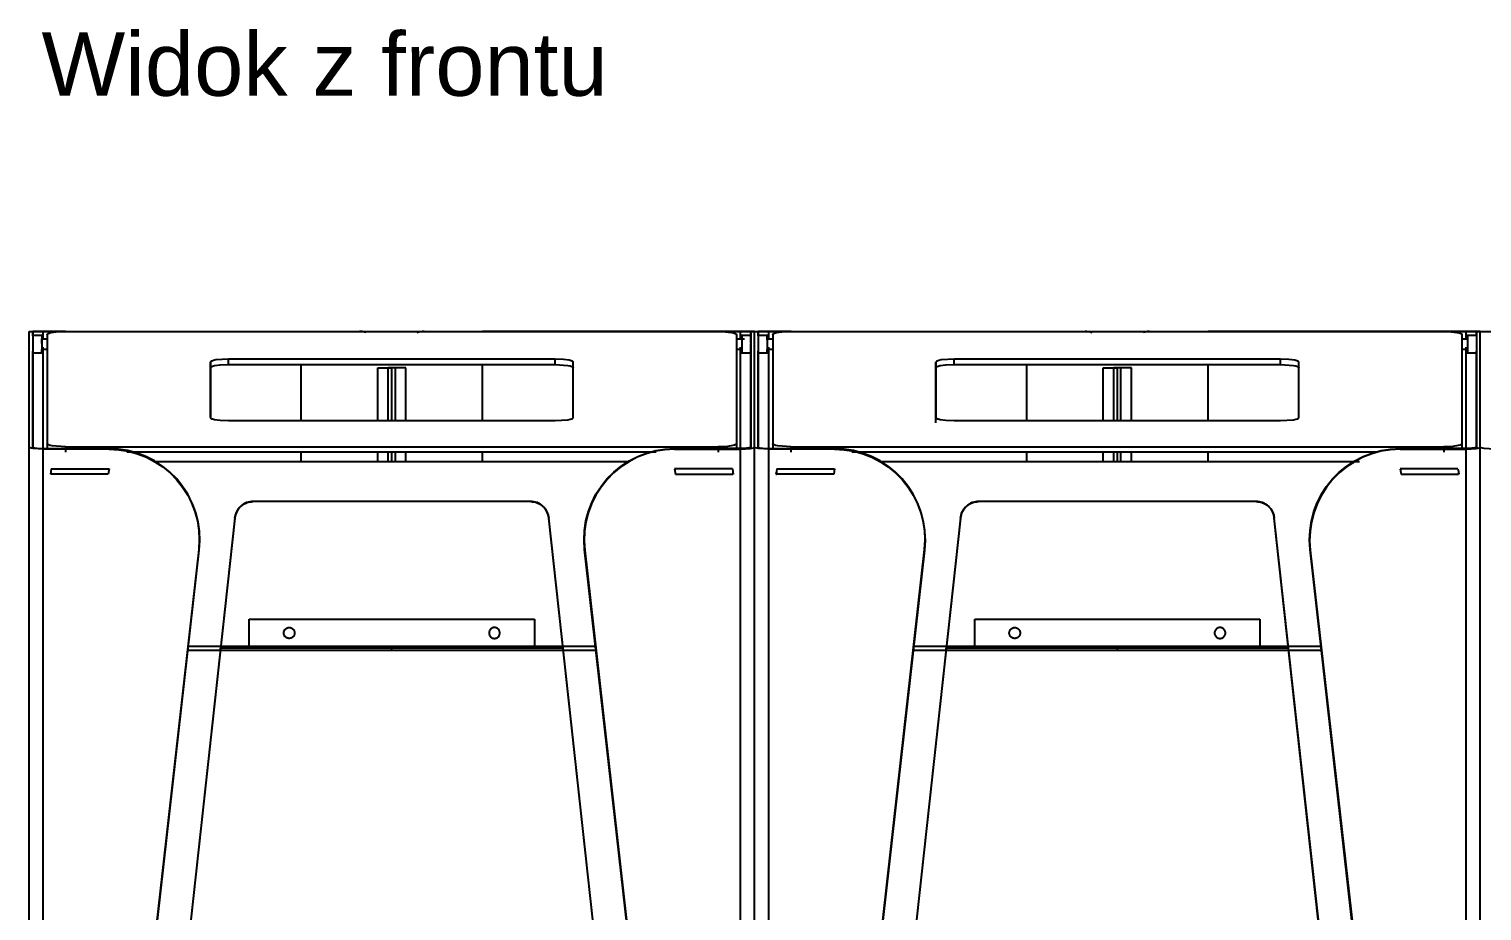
# Model space of a CAD drawing. Header units: millimetres. Extents: x 10366 to 23682, y 24552 to 29690.
# Drawn here: x 16896 to 17697, y 27927 to 28414 of the extents above; entities that cross this region are included whole.
import ezdxf

# ---------------------------------------------------------------- set-up
doc = ezdxf.new("R2010")
doc.units = ezdxf.units.MM
doc.header["$LTSCALE"] = 3
doc.layers.add('DomyÅ›lny', color=7, linetype='Continuous')
doc.styles.get("Standard").update_dxf_attribs({"font": 'arial.ttf'})

msp = doc.modelspace()

# ---------------------------------------------------------------- linework, layer by layer
at = {"layer": 'DomyÅ›lny'}
for p, q in [((16896.1, 28183.55), (16896.1, 28247.2)), ((16896.1, 28247.2), (16898.1, 28247.2)), ((16896.1, 27473.44), (16896.1, 28247.2)), ((16898.1, 28247.2), (16898.1, 28183.55)), ((16898.1, 28244.87), (16898.1, 28247.2)), ((16898.1, 28245.2), (16903.1, 28245.2)), ((16903.86, 28247.2), (17046.1, 28247.2)), ((16916.21, 28247.2), (16903.86, 28247.2)), ((16903.86, 28243.2), (16903.86, 28247.2)), ((16906.1, 28245.5), (16906.1, 28185.25)), ((16916.1, 28247.2), (17276.1, 28247.2)), ((17288.34, 28247.2), (17146.1, 28247.2)), ((17275.98, 28247.2), (17288.34, 28247.2)), ((17286.1, 28245.5), (17286.1, 28185.25)), ((17288.34, 28243.2), (17288.34, 28247.2)), ((17289.1, 28245.2), (17294.1, 28245.2)), ((17294.1, 28247.2), (17296.1, 28247.2)), ((17294.1, 28244.87), (17294.1, 28247.2)), ((17294.1, 28247.2), (17294.1, 28183.55)), ((17296.1, 28183.55), (17296.1, 28247.2)), ((17296.1, 28247.2), (17298.1, 28247.2)), ((17296.1, 28183.55), (17296.1, 28247.2)), ((17298.1, 28244.87), (17298.1, 28247.2)), ((17298.1, 28247.2), (17298.1, 28183.55)), ((17298.1, 28245.2), (17303.1, 28245.2)), ((17303.86, 28247.2), (17446.1, 28247.2)), ((17316.21, 28247.2), (17303.86, 28247.2)), ((17303.86, 28242.76), (17303.86, 28247.2)), ((17306.1, 28245.5), (17306.1, 28185.25)), ((17316.1, 28247.2), (17676.1, 28247.2)), ((17688.34, 28247.2), (17546.1, 28247.2)), ((17675.98, 28247.2), (17688.34, 28247.2)), ((17686.1, 28245.5), (17686.1, 28185.25)), ((17688.34, 28243.2), (17688.34, 28247.2)), ((17689.1, 28245.2), (17694.1, 28245.2)), ((17694.1, 28247.2), (17694.1, 28183.55)), ((17694.1, 28244.87), (17694.1, 28247.2)), ((17694.1, 28247.2), (17696.1, 28247.2)), ((17696.1, 28183.55), (17696.1, 28247.2)), ((17696.1, 28183.55), (17696.1, 28247.2)), ((17696.1, 28247.2), (17698.1, 28247.2)), ((16898.1, 28182.66), (16898.1, 28236.41)), ((16902.75, 28243.2), (16906.1, 28243.2)), ((16906.1, 28237.2), (16903.1, 28237.2)), ((16903.86, 28182.23), (16903.86, 28238.53)), ((17286.1, 28243.2), (17290.47, 28243.2)), ((17289.1, 28237.2), (17286.1, 28237.2)), ((17288.34, 28182.23), (17288.34, 28238.53)), ((17294.1, 28182.66), (17294.1, 28236.41)), ((17298.1, 28182.66), (17298.1, 28236.41)), ((17302.46, 28243.2), (17306.1, 28243.2)), ((17306.1, 28237.2), (17303.1, 28237.2)), ((17303.86, 28182.23), (17303.86, 28238.53)), ((17686.1, 28243.2), (17689.1, 28243.2)), ((17689.1, 28237.2), (17686.1, 28237.2)), ((17688.34, 28182.23), (17688.34, 28238.53)), ((17694.1, 28182.66), (17694.1, 28236.41)), ((16903.1, 28235.2), (16898.1, 28235.2)), ((16996.1, 28230.25), (16996.1, 28199.69)), ((16996.1, 28227.29), (16996.1, 28230.25)), ((16996.1, 28199.69), (16996.1, 28227.29)), ((17186.1, 28231.95), (17006.1, 28231.95)), ((17006.1, 28228.99), (17006.1, 28231.95)), ((17006.1, 28228.99), (17186.1, 28228.99)), ((17046.1, 28197.99), (17046.1, 28228.99)), ((17146.1, 28197.99), (17146.1, 28228.99)), ((17186.1, 28228.99), (17186.1, 28231.95)), ((17196.1, 28199.69), (17196.1, 28230.25)), ((17196.1, 28227.29), (17196.1, 28230.25)), ((17294.1, 28235.2), (17289.1, 28235.2)), ((17303.1, 28235.2), (17298.1, 28235.2)), ((17396.1, 28227.29), (17396.1, 28230.25)), ((17396.1, 28230.25), (17396.1, 28199.69)), ((17396.1, 28196.73), (17396.1, 28227.29)), ((17586.1, 28231.95), (17406.1, 28231.95)), ((17406.1, 28228.99), (17406.1, 28231.95)), ((17406.1, 28228.99), (17586.1, 28228.99)), ((17446.1, 28197.99), (17446.1, 28228.99)), ((17546.1, 28197.99), (17546.1, 28228.99)), ((17586.1, 28228.99), (17586.1, 28231.95)), ((17596.1, 28199.69), (17596.1, 28230.25)), ((17596.1, 28227.29), (17596.1, 28230.25)), ((17694.1, 28235.2), (17689.1, 28235.2)), ((17088.34, 28197.99), (17088.34, 28227.2)), ((17096.1, 28227.2), (17094.1, 28227.2)), ((17094.1, 28197.99), (17094.1, 28227.2)), ((17096.1, 28197.99), (17096.1, 28227.2)), ((17098.1, 28227.2), (17096.1, 28227.2)), ((17096.1, 28197.99), (17096.1, 28227.2)), ((17098.1, 28197.99), (17098.1, 28227.2)), ((17103.86, 28197.99), (17103.86, 28227.2)), ((17488.34, 28197.99), (17488.34, 28227.2)), ((17496.1, 28227.2), (17494.1, 28227.2)), ((17494.1, 28197.99), (17494.1, 28227.2)), ((17496.1, 28197.99), (17496.1, 28227.2)), ((17498.1, 28227.2), (17496.1, 28227.2)), ((17496.1, 28197.99), (17496.1, 28227.2)), ((17498.1, 28197.99), (17498.1, 28227.2)), ((17503.86, 28197.99), (17503.86, 28227.2)), ((17006.1, 28197.99), (17186.1, 28197.99)), ((17406.1, 28197.99), (17586.1, 28197.99)), ((16896.1, 27473.44), (16896.1, 28183.55)), ((16903.86, 28182.57), (16940.22, 28182.57)), ((16940.18, 28182.23), (16903.86, 28182.23)), ((16903.86, 27473.44), (16903.86, 28182.23)), ((16906.1, 28185.25), (16906.1, 28182.29)), ((16916.1, 28183.55), (17276.1, 28183.55)), ((16916.1, 28183.55), (16916.1, 28180.59)), ((17241.83, 28180.59), (16949.98, 28180.59)), ((17046.1, 28175.44), (17046.1, 28180.59)), ((17088.34, 28175.44), (17088.34, 28180.59)), ((17094.1, 28175.44), (17094.1, 28180.59)), ((17096.1, 28175.44), (17096.1, 28180.59)), ((17096.1, 28175.44), (17096.1, 28180.59)), ((17098.1, 28175.44), (17098.1, 28180.59)), ((17103.86, 28175.44), (17103.86, 28180.59)), ((17146.1, 28175.44), (17146.1, 28180.59)), ((17288.34, 28182.57), (17251.97, 28182.57)), ((17252.01, 28182.23), (17288.34, 28182.23)), ((17276.1, 28183.55), (17276.1, 28180.59)), ((17286.1, 28185.25), (17286.1, 28182.29)), ((17288.34, 27473.44), (17288.34, 28182.23)), ((17296.1, 27473.44), (17296.1, 28183.55)), ((17296.1, 27473.44), (17296.1, 28183.55)), ((17303.86, 28182.57), (17340.22, 28182.57)), ((17303.86, 27473.44), (17303.86, 28182.23)), ((17340.18, 28182.23), (17303.86, 28182.23)), ((17306.1, 28185.25), (17306.1, 28182.29)), ((17316.1, 28183.55), (17676.1, 28183.55)), ((17316.1, 28183.55), (17316.1, 28180.59)), ((17639.36, 28180.59), (17349.69, 28180.59)), ((17446.1, 28175.44), (17446.1, 28180.59)), ((17488.34, 28175.44), (17488.34, 28180.59)), ((17494.1, 28175.44), (17494.1, 28180.59)), ((17496.1, 28175.44), (17496.1, 28180.59)), ((17496.1, 28175.44), (17496.1, 28180.59)), ((17498.1, 28175.44), (17498.1, 28180.59)), ((17503.86, 28175.44), (17503.86, 28180.59)), ((17546.1, 28175.44), (17546.1, 28180.59)), ((17688.34, 28182.57), (17651.97, 28182.57)), ((17652.01, 28182.23), (17688.34, 28182.23)), ((17676.1, 28183.55), (17676.1, 28180.59)), ((17686.1, 28185.25), (17686.1, 28182.29)), ((17688.34, 27473.44), (17688.34, 28182.23)), ((17696.1, 27473.44), (17696.1, 28183.55)), ((17696.1, 27473.44), (17696.1, 28183.55)), ((16908.35, 28171.35), (16908.1, 28169.87)), ((16908.35, 28171.35), (16940.22, 28171.35)), ((16940.22, 28171.35), (16939.72, 28168.4)), ((16965.29, 28175.44), (17226.9, 28175.44)), ((16965.29, 28175.44), (17226.9, 28175.44)), ((17283.85, 28171.35), (17251.97, 28171.35)), ((17251.97, 28171.35), (17252.48, 28168.4)), ((17283.85, 28171.35), (17284.1, 28169.87)), ((17308.35, 28171.35), (17308.1, 28169.87)), ((17308.35, 28171.35), (17340.22, 28171.35)), ((17340.22, 28171.35), (17339.72, 28168.4)), ((17365.29, 28175.44), (17629.56, 28175.44)), ((17365.29, 28175.44), (17629.56, 28175.44)), ((17683.85, 28171.35), (17651.97, 28171.35)), ((17651.97, 28171.35), (17652.48, 28168.4)), ((17683.85, 28171.35), (17684.1, 28169.87)), ((16908.1, 28169.87), (16908.1, 28168.4)), ((16939.72, 28168.4), (16908.1, 28168.4)), ((17252.48, 28168.4), (17284.1, 28168.4)), ((17284.1, 28169.87), (17284.1, 28168.4)), ((17308.1, 28169.87), (17308.1, 28168.4)), ((17339.72, 28168.4), (17308.1, 28168.4)), ((17652.48, 28168.4), (17684.1, 28168.4)), ((17684.1, 28169.87), (17684.1, 28168.4)), ((17172.69, 28153.44), (17019.5, 28153.44)), ((17172.69, 28153.3), (17019.5, 28153.3)), ((17572.69, 28153.44), (17419.5, 28153.44)), ((17572.69, 28153.3), (17419.5, 28153.3)), ((17009.57, 28144.29), (16937.34, 27485.02)), ((17009.57, 28144.16), (16937.34, 27484.89)), ((17254.86, 27485.02), (17182.63, 28144.29)), ((17254.86, 27484.89), (17182.63, 28144.16)), ((17409.57, 28144.29), (17337.34, 27485.02)), ((17409.57, 28144.16), (17337.34, 27484.89)), ((17654.86, 27485.02), (17582.63, 28144.29)), ((17654.86, 27484.89), (17582.63, 28144.16)), ((16917.1, 27482.31), (16989.81, 28126.85)), ((16989.77, 28126.51), (16917.1, 27482.31)), ((17275.1, 27482.31), (17202.38, 28126.85)), ((17202.42, 28126.51), (17275.1, 27482.31)), ((17317.1, 27482.31), (17389.81, 28126.85)), ((17389.77, 28126.51), (17317.1, 27482.31)), ((17675.1, 27482.31), (17602.38, 28126.85)), ((17602.42, 28126.51), (17675.1, 27482.31)), ((17017.48, 28073.44), (17017.48, 28088.41)), ((17017.48, 28088.41), (17174.72, 28088.41)), ((17174.72, 28088.41), (17174.72, 28073.44)), ((17417.48, 28073.44), (17417.48, 28088.41)), ((17417.48, 28088.41), (17574.72, 28088.41)), ((17574.72, 28088.41), (17574.72, 28073.44)), ((16983.56, 28071.44), (17001.58, 28071.44)), ((17096.1, 28073.44), (16983.79, 28073.44)), ((17001.69, 28072.44), (17001.58, 28071.44)), ((17001.58, 28071.44), (17001.69, 28072.44)), ((17001.58, 28071.44), (17096.1, 28071.44)), ((17096.1, 28072.44), (17001.69, 28072.44)), ((17017.48, 28073.44), (17174.72, 28073.44)), ((17096.1, 28072.44), (17096.1, 28073.44)), ((17208.41, 28073.44), (17096.1, 28073.44)), ((17096.1, 28072.44), (17096.1, 28073.44)), ((17096.1, 28071.44), (17096.1, 28072.44)), ((17190.5, 28072.44), (17096.1, 28072.44)), ((17096.1, 28071.44), (17096.1, 28072.44)), ((17096.1, 28071.44), (17190.61, 28071.44)), ((17190.61, 28071.44), (17190.5, 28072.44)), ((17190.61, 28071.44), (17190.5, 28072.44)), ((17190.61, 28071.44), (17208.64, 28071.44)), ((17383.56, 28071.44), (17401.58, 28071.44)), ((17496.1, 28073.44), (17383.79, 28073.44)), ((17401.69, 28072.44), (17401.58, 28071.44)), ((17401.58, 28071.44), (17401.69, 28072.44)), ((17401.58, 28071.44), (17496.1, 28071.44)), ((17496.1, 28072.44), (17401.69, 28072.44)), ((17417.48, 28073.44), (17574.72, 28073.44)), ((17608.41, 28073.44), (17496.1, 28073.44)), ((17496.1, 28072.44), (17496.1, 28073.44)), ((17496.1, 28072.44), (17496.1, 28073.44)), ((17496.1, 28071.44), (17496.1, 28072.44)), ((17590.5, 28072.44), (17496.1, 28072.44)), ((17496.1, 28071.44), (17496.1, 28072.44)), ((17496.1, 28071.44), (17590.61, 28071.44)), ((17590.61, 28071.44), (17590.5, 28072.44)), ((17590.61, 28071.44), (17590.5, 28072.44)), ((17590.61, 28071.44), (17608.64, 28071.44))]:
    msp.add_line(p, q, dxfattribs=at)
for points in [[(16896.1, 28247.2, 0), (16896.1, 28247.2, 0), (16896.1, 28247.2, 0), (16896.1, 28247.2, 0), (16896.1, 28247.2, 0), (16896.1, 28247.2, 0), (16896.1, 28247.2, 0), (16896.1, 28247.2, 0), (16896.1, 28247.2, 0), (16896.1, 28247.2, 0), (16896.1, 28247.2, 0), (16896.11, 28247.2, 0), (16896.16, 28247.2, 0), (16896.67, 28247.2, 0), (16899.06, 28247.2, 0), (16903.86, 28247.2, 0)], [(16903.86, 28247.2, 0), (16898.1, 28247.2, 0)], [(16898.1, 28245.2, 0), (16898.1, 28245.2, 0), (16898.1, 28245.2, 0), (16898.1, 28245.2, 0), (16898.1, 28245.2, 0), (16898.1, 28245.2, 0), (16898.1, 28245.2, 0), (16898.1, 28245.2, 0), (16898.1, 28245.2, 0), (16898.1, 28245.2, 0), (16898.1, 28245.2, 0), (16898.1, 28245.2, 0), (16898.1, 28245.19, 0), (16898.1, 28245.17, 0), (16898.1, 28245.05, 0), (16898.1, 28244.58, 0), (16898.1, 28235.2, 0)], [(16903.1, 28245.2, 0), (16903.1, 28245.2, 0), (16903.1, 28245.2, 0), (16903.1, 28245.2, 0), (16903.1, 28245.2, 0), (16903.1, 28245.2, 0), (16903.1, 28245.2, 0), (16903.1, 28245.2, 0), (16903.1, 28245.2, 0), (16903.1, 28245.2, 0), (16903.1, 28245.2, 0), (16903.1, 28245.2, 0), (16903.1, 28245.19, 0), (16903.1, 28245.14, 0), (16903.1, 28244.95, 0), (16903.1, 28244.15, 0), (16903.1, 28238.21, 0), (16903.1, 28235.23, 0), (16903.1, 28235.21, 0), (16903.1, 28235.2, 0), (16903.1, 28235.2, 0), (16903.1, 28235.2, 0), (16903.1, 28235.2, 0), (16903.1, 28235.2, 0), (16903.1, 28235.2, 0), (16903.1, 28235.2, 0), (16903.1, 28235.2, 0), (16903.1, 28235.2, 0), (16903.1, 28235.2, 0), (16903.1, 28235.2, 0), (16903.1, 28235.2, 0), (16903.1, 28235.2, 0), (16903.1, 28235.2, 0), (16903.1, 28235.2, 0), (16903.1, 28235.2, 0), (16903.1, 28235.2, 0), (16903.1, 28235.2, 0), (16903.1, 28235.21, 0), (16903.1, 28235.26, 0), (16903.1, 28235.45, 0), (16903.1, 28237.2, 0)], [(16906.1, 28245.5, 0), (16906.1, 28245.55, 0), (16906.11, 28245.59, 0), (16906.13, 28245.63, 0), (16906.15, 28245.68, 0), (16906.18, 28245.72, 0), (16906.22, 28245.76, 0), (16906.3, 28245.84, 0), (16906.42, 28245.93, 0), (16906.72, 28246.09, 0), (16907.1, 28246.25, 0), (16908.14, 28246.53, 0), (16911.04, 28246.97, 0), (16916.1, 28247.2, 0)], [(17276.1, 28247.2, 0), (17280.05, 28247.06, 0), (17283.31, 28246.68, 0), (17284.52, 28246.42, 0), (17285.41, 28246.12, 0), (17285.71, 28245.97, 0), (17285.83, 28245.89, 0), (17285.93, 28245.81, 0), (17286.01, 28245.73, 0), (17286.04, 28245.7, 0), (17286.06, 28245.66, 0), (17286.08, 28245.62, 0), (17286.09, 28245.58, 0), (17286.1, 28245.54, 0), (17286.1, 28245.5, 0)], [(17296.1, 28247.2, 0), (17296.1, 28247.2, 0), (17296.1, 28247.2, 0), (17296.1, 28247.2, 0), (17296.1, 28247.2, 0), (17296.1, 28247.2, 0), (17296.1, 28247.2, 0), (17296.1, 28247.2, 0), (17296.1, 28247.2, 0), (17296.1, 28247.2, 0), (17296.1, 28247.2, 0), (17296.08, 28247.2, 0), (17296.04, 28247.2, 0), (17295.52, 28247.2, 0), (17293.14, 28247.2, 0), (17288.34, 28247.2, 0)], [(17288.34, 28247.2, 0), (17294.1, 28247.2, 0)], [(17289.1, 28243.2, 0), (17289.1, 28245, 0), (17289.1, 28245.16, 0), (17289.1, 28245.19, 0), (17289.1, 28245.2, 0), (17289.1, 28245.2, 0), (17289.1, 28245.2, 0), (17289.1, 28245.2, 0), (17289.1, 28245.2, 0), (17289.1, 28245.2, 0), (17289.1, 28245.2, 0), (17289.1, 28245.2, 0), (17289.1, 28245.2, 0), (17289.1, 28245.2, 0), (17289.1, 28245.2, 0), (17289.1, 28245.2, 0), (17289.1, 28245.2, 0), (17289.1, 28245.2, 0), (17289.1, 28245.19, 0), (17289.1, 28245.18, 0), (17289.1, 28245.11, 0), (17289.1, 28244.82, 0), (17289.1, 28241.82, 0), (17289.1, 28238, 0), (17289.1, 28235.38, 0), (17289.1, 28235.24, 0), (17289.1, 28235.21, 0), (17289.1, 28235.2, 0), (17289.1, 28235.2, 0), (17289.1, 28235.2, 0), (17289.1, 28235.2, 0), (17289.1, 28235.2, 0), (17289.1, 28235.2, 0), (17289.1, 28235.2, 0), (17289.1, 28235.2, 0), (17289.1, 28235.2, 0), (17289.1, 28235.2, 0), (17289.1, 28235.2, 0), (17289.1, 28235.2, 0), (17289.1, 28235.2, 0), (17289.1, 28235.21, 0), (17289.1, 28235.22, 0), (17289.1, 28235.29, 0), (17289.1, 28235.58, 0), (17289.1, 28237.2, 0)], [(17294.1, 28240.64, 0), (17294.1, 28244.04, 0), (17294.1, 28244.98, 0), (17294.1, 28245.17, 0), (17294.1, 28245.2, 0), (17294.1, 28245.2, 0), (17294.1, 28245.2, 0), (17294.1, 28245.2, 0), (17294.1, 28245.2, 0), (17294.1, 28245.2, 0), (17294.1, 28245.2, 0), (17294.1, 28245.2, 0), (17294.1, 28245.2, 0), (17294.1, 28245.2, 0), (17294.1, 28245.2, 0), (17294.1, 28245.2, 0), (17294.1, 28245.2, 0), (17294.1, 28245.2, 0), (17294.1, 28245.2, 0), (17294.1, 28245.2, 0), (17294.1, 28245.2, 0), (17294.1, 28245.2, 0), (17294.1, 28245.2, 0), (17294.1, 28245.19, 0), (17294.1, 28245.17, 0), (17294.1, 28245.06, 0), (17294.1, 28244.6, 0), (17294.1, 28236.07, 0), (17294.1, 28235.21, 0), (17294.1, 28235.2, 0), (17294.1, 28235.2, 0), (17294.1, 28235.2, 0), (17294.1, 28235.2, 0), (17294.1, 28235.2, 0), (17294.1, 28235.2, 0), (17294.1, 28235.2, 0), (17294.1, 28235.2, 0), (17294.1, 28235.2, 0), (17294.1, 28235.2, 0), (17294.1, 28235.2, 0), (17294.1, 28235.2, 0), (17294.1, 28235.2, 0), (17294.1, 28235.2, 0), (17294.1, 28235.2, 0), (17294.1, 28235.2, 0), (17294.1, 28235.2, 0), (17294.1, 28235.21, 0), (17294.1, 28235.23, 0), (17294.1, 28235.34, 0), (17294.1, 28235.8, 0), (17294.1, 28240.2, 0)], [(17296.1, 28247.2, 0), (17296.1, 28247.2, 0), (17296.1, 28247.2, 0), (17296.1, 28247.2, 0), (17296.1, 28247.2, 0), (17296.1, 28247.2, 0), (17296.1, 28247.2, 0), (17296.1, 28247.2, 0), (17296.1, 28247.2, 0), (17296.1, 28247.2, 0), (17296.1, 28247.2, 0), (17296.11, 28247.2, 0), (17296.16, 28247.2, 0), (17296.67, 28247.2, 0), (17299.06, 28247.2, 0), (17303.86, 28247.2, 0)], [(17303.86, 28247.2, 0), (17298.1, 28247.2, 0)], [(17303.1, 28243.2, 0), (17303.1, 28245, 0), (17303.1, 28245.16, 0), (17303.1, 28245.19, 0), (17303.1, 28245.2, 0), (17303.1, 28245.2, 0), (17303.1, 28245.2, 0), (17303.1, 28245.2, 0), (17303.1, 28245.2, 0), (17303.1, 28245.2, 0), (17303.1, 28245.2, 0), (17303.1, 28245.2, 0), (17303.1, 28245.2, 0), (17303.1, 28245.2, 0), (17303.1, 28245.2, 0), (17303.1, 28245.2, 0), (17303.1, 28245.2, 0), (17303.1, 28245.2, 0), (17303.1, 28245.19, 0), (17303.1, 28245.18, 0), (17303.1, 28245.11, 0), (17303.1, 28244.82, 0), (17303.1, 28241.82, 0), (17303.1, 28238, 0), (17303.1, 28235.38, 0), (17303.1, 28235.24, 0), (17303.1, 28235.21, 0), (17303.1, 28235.2, 0), (17303.1, 28235.2, 0), (17303.1, 28235.2, 0), (17303.1, 28235.2, 0), (17303.1, 28235.2, 0), (17303.1, 28235.2, 0), (17303.1, 28235.2, 0), (17303.1, 28235.2, 0), (17303.1, 28235.2, 0), (17303.1, 28235.2, 0), (17303.1, 28235.2, 0), (17303.1, 28235.2, 0), (17303.1, 28235.2, 0), (17303.1, 28235.21, 0), (17303.1, 28235.22, 0), (17303.1, 28235.29, 0), (17303.1, 28235.58, 0), (17303.1, 28237.2, 0)], [(17306.1, 28245.5, 0), (17306.1, 28245.55, 0), (17306.11, 28245.59, 0), (17306.13, 28245.63, 0), (17306.15, 28245.68, 0), (17306.18, 28245.72, 0), (17306.22, 28245.76, 0), (17306.3, 28245.84, 0), (17306.42, 28245.93, 0), (17306.72, 28246.09, 0), (17307.1, 28246.25, 0), (17308.14, 28246.53, 0), (17311.04, 28246.97, 0), (17316.1, 28247.2, 0)], [(17676.1, 28247.2, 0), (17680.05, 28247.06, 0), (17683.31, 28246.68, 0), (17684.52, 28246.42, 0), (17685.41, 28246.12, 0), (17685.71, 28245.97, 0), (17685.83, 28245.89, 0), (17685.93, 28245.81, 0), (17686.01, 28245.73, 0), (17686.04, 28245.7, 0), (17686.06, 28245.66, 0), (17686.08, 28245.62, 0), (17686.09, 28245.58, 0), (17686.1, 28245.54, 0), (17686.1, 28245.5, 0)], [(17688.34, 28247.2, 0), (17694.1, 28247.2, 0)], [(17696.1, 28247.2, 0), (17696.1, 28247.2, 0), (17696.1, 28247.2, 0), (17696.1, 28247.2, 0), (17696.1, 28247.2, 0), (17696.1, 28247.2, 0), (17696.1, 28247.2, 0), (17696.1, 28247.2, 0), (17696.1, 28247.2, 0), (17696.1, 28247.2, 0), (17696.1, 28247.2, 0), (17696.08, 28247.2, 0), (17696.04, 28247.2, 0), (17695.52, 28247.2, 0), (17693.14, 28247.2, 0), (17688.34, 28247.2, 0)], [(17689.1, 28243.2, 0), (17689.1, 28245.05, 0), (17689.1, 28245.18, 0), (17689.1, 28245.2, 0), (17689.1, 28245.2, 0), (17689.1, 28245.2, 0), (17689.1, 28245.2, 0), (17689.1, 28245.2, 0), (17689.1, 28245.2, 0), (17689.1, 28245.2, 0), (17689.1, 28245.2, 0), (17689.1, 28245.2, 0), (17689.1, 28245.2, 0), (17689.1, 28245.2, 0), (17689.1, 28245.2, 0), (17689.1, 28245.2, 0), (17689.1, 28245.2, 0), (17689.1, 28245.2, 0), (17689.1, 28245.2, 0), (17689.1, 28245.19, 0), (17689.1, 28245.18, 0), (17689.1, 28245.1, 0), (17689.1, 28244.77, 0), (17689.1, 28241.48, 0), (17689.1, 28237.46, 0), (17689.1, 28235.23, 0), (17689.1, 28235.2, 0), (17689.1, 28235.2, 0), (17689.1, 28235.2, 0), (17689.1, 28235.2, 0), (17689.1, 28235.2, 0), (17689.1, 28235.2, 0), (17689.1, 28235.2, 0), (17689.1, 28235.2, 0), (17689.1, 28235.2, 0), (17689.1, 28235.2, 0), (17689.1, 28235.2, 0), (17689.1, 28235.2, 0), (17689.1, 28235.2, 0), (17689.1, 28235.2, 0), (17689.1, 28235.2, 0), (17689.1, 28235.2, 0), (17689.1, 28235.2, 0), (17689.1, 28235.21, 0), (17689.1, 28235.22, 0), (17689.1, 28235.3, 0), (17689.1, 28235.63, 0), (17689.1, 28238.53, 0)], [(17696.1, 28247.2, 0), (17696.1, 28247.2, 0), (17696.1, 28247.2, 0), (17696.1, 28247.2, 0), (17696.1, 28247.2, 0), (17696.1, 28247.2, 0), (17696.1, 28247.2, 0), (17696.1, 28247.2, 0), (17696.1, 28247.2, 0), (17696.1, 28247.2, 0), (17696.1, 28247.2, 0), (17696.11, 28247.2, 0), (17696.16, 28247.2, 0), (17696.67, 28247.2, 0), (17699.06, 28247.2, 0), (17703.86, 28247.2, 0)], [(16898.1, 28243.2, 0), (16898.1, 28243.2, 0), (16898.1, 28243.2, 0), (16898.1, 28243.2, 0), (16898.1, 28243.2, 0), (16898.1, 28243.2, 0), (16898.1, 28243.2, 0), (16898.1, 28243.2, 0), (16898.1, 28243.2, 0), (16898.1, 28243.2, 0), (16898.1, 28243.2, 0), (16898.1, 28243.2, 0), (16898.1, 28243.2, 0), (16898.1, 28243.18, 0), (16898.1, 28243.11, 0), (16898.1, 28242.83, 0), (16898.1, 28240.27, 0), (16898.1, 28238.11, 0), (16898.1, 28237.42, 0), (16898.1, 28237.25, 0), (16898.1, 28237.21, 0), (16898.1, 28237.2, 0), (16898.1, 28237.2, 0), (16898.1, 28237.2, 0), (16898.1, 28237.2, 0), (16898.1, 28237.2, 0), (16898.1, 28237.2, 0), (16898.1, 28237.2, 0), (16898.1, 28237.2, 0), (16898.1, 28237.2, 0), (16898.1, 28237.2, 0), (16898.1, 28237.2, 0), (16898.1, 28237.2, 0), (16898.1, 28237.2, 0)], [(16903.1, 28240.64, 0), (16903.1, 28243.2, 0)], [(16903.1, 28243.2, 0), (16903.1, 28243.2, 0), (16903.1, 28243.2, 0), (16903.1, 28243.2, 0), (16903.1, 28243.2, 0), (16903.1, 28243.2, 0), (16903.1, 28243.2, 0), (16903.1, 28243.2, 0), (16903.1, 28243.2, 0), (16903.1, 28243.2, 0), (16903.1, 28243.2, 0), (16903.1, 28243.2, 0), (16903.1, 28243.18, 0), (16903.1, 28243.11, 0), (16903.1, 28242.83, 0), (16903.1, 28237.2, 0)], [(17289.1, 28243.2, 0), (17289.1, 28243.2, 0), (17289.1, 28243.2, 0), (17289.1, 28243.2, 0), (17289.1, 28243.2, 0), (17289.1, 28243.2, 0), (17289.1, 28243.2, 0), (17289.1, 28243.2, 0), (17289.1, 28243.2, 0), (17289.1, 28243.2, 0), (17289.1, 28243.2, 0), (17289.1, 28243.2, 0), (17289.1, 28243.2, 0), (17289.1, 28243.18, 0), (17289.1, 28243.11, 0), (17289.1, 28242.83, 0), (17289.1, 28237.2, 0)], [(17294.1, 28243.2, 0), (17294.1, 28243.2, 0), (17294.1, 28243.2, 0), (17294.1, 28243.2, 0), (17294.1, 28243.2, 0), (17294.1, 28243.2, 0), (17294.1, 28243.2, 0), (17294.1, 28243.2, 0), (17294.1, 28243.2, 0), (17294.1, 28243.2, 0), (17294.1, 28243.2, 0), (17294.1, 28243.2, 0), (17294.1, 28243.18, 0), (17294.1, 28243.11, 0), (17294.1, 28242.83, 0), (17294.1, 28237.2, 0)], [(17303.1, 28243.2, 0), (17303.1, 28243.2, 0), (17303.1, 28243.2, 0), (17303.1, 28243.2, 0), (17303.1, 28243.2, 0), (17303.1, 28243.2, 0), (17303.1, 28243.2, 0), (17303.1, 28243.2, 0), (17303.1, 28243.2, 0), (17303.1, 28243.2, 0), (17303.1, 28243.2, 0), (17303.1, 28243.2, 0), (17303.1, 28243.18, 0), (17303.1, 28243.11, 0), (17303.1, 28242.83, 0), (17303.1, 28237.2, 0)], [(17689.1, 28243.2, 0), (17689.1, 28243.2, 0), (17689.1, 28243.2, 0), (17689.1, 28243.2, 0), (17689.1, 28243.2, 0), (17689.1, 28243.2, 0), (17689.1, 28243.2, 0), (17689.1, 28243.2, 0), (17689.1, 28243.2, 0), (17689.1, 28243.2, 0), (17689.1, 28243.2, 0), (17689.1, 28243.2, 0), (17689.1, 28243.18, 0), (17689.1, 28243.11, 0), (17689.1, 28242.83, 0), (17689.1, 28237.2, 0)], [(17006.1, 28231.95, 0), (16999.03, 28231.45, 0), (16997.73, 28231.18, 0), (16996.8, 28230.87, 0), (16996.48, 28230.72, 0), (16996.36, 28230.64, 0), (16996.27, 28230.56, 0), (16996.19, 28230.48, 0), (16996.16, 28230.44, 0), (16996.14, 28230.4, 0), (16996.12, 28230.36, 0), (16996.11, 28230.32, 0), (16996.1, 28230.29, 0), (16996.1, 28230.25, 0)], [(16996.1, 28227.29, 0), (16996.1, 28227.33, 0), (16996.11, 28227.37, 0), (16996.12, 28227.41, 0), (16996.14, 28227.44, 0), (16996.16, 28227.48, 0), (16996.19, 28227.52, 0), (16996.27, 28227.6, 0), (16996.36, 28227.68, 0), (16996.48, 28227.76, 0), (16996.8, 28227.92, 0), (16997.22, 28228.07, 0), (16998.33, 28228.36, 0), (17001.51, 28228.8, 0), (17006.1, 28228.99, 0)], [(17196.1, 28230.25, 0), (17196.1, 28230.29, 0), (17196.09, 28230.32, 0), (17196.08, 28230.36, 0), (17196.06, 28230.4, 0), (17196.03, 28230.44, 0), (17196.01, 28230.48, 0), (17195.93, 28230.56, 0), (17195.83, 28230.64, 0), (17195.71, 28230.72, 0), (17195.4, 28230.87, 0), (17194.98, 28231.03, 0), (17193.86, 28231.32, 0), (17190.69, 28231.76, 0), (17186.1, 28231.95, 0)], [(17186.1, 28228.99, 0), (17193.17, 28228.49, 0), (17194.47, 28228.22, 0), (17195.4, 28227.92, 0), (17195.71, 28227.76, 0), (17195.83, 28227.68, 0), (17195.93, 28227.6, 0), (17196.01, 28227.52, 0), (17196.03, 28227.48, 0), (17196.06, 28227.44, 0), (17196.08, 28227.41, 0), (17196.09, 28227.37, 0), (17196.1, 28227.33, 0), (17196.1, 28227.29, 0)], [(17406.1, 28231.95, 0), (17399.03, 28231.45, 0), (17397.73, 28231.18, 0), (17396.8, 28230.87, 0), (17396.48, 28230.72, 0), (17396.36, 28230.64, 0), (17396.27, 28230.56, 0), (17396.19, 28230.48, 0), (17396.16, 28230.44, 0), (17396.14, 28230.4, 0), (17396.12, 28230.36, 0), (17396.11, 28230.32, 0), (17396.1, 28230.29, 0), (17396.1, 28230.25, 0)], [(17396.1, 28227.29, 0), (17396.1, 28227.33, 0), (17396.11, 28227.37, 0), (17396.12, 28227.41, 0), (17396.14, 28227.44, 0), (17396.16, 28227.48, 0), (17396.19, 28227.52, 0), (17396.27, 28227.6, 0), (17396.36, 28227.68, 0), (17396.48, 28227.76, 0), (17396.8, 28227.92, 0), (17397.22, 28228.07, 0), (17398.33, 28228.36, 0), (17401.51, 28228.8, 0), (17406.1, 28228.99, 0)], [(17596.1, 28230.25, 0), (17596.1, 28230.29, 0), (17596.09, 28230.32, 0), (17596.08, 28230.36, 0), (17596.06, 28230.4, 0), (17596.03, 28230.44, 0), (17596.01, 28230.48, 0), (17595.93, 28230.56, 0), (17595.83, 28230.64, 0), (17595.71, 28230.72, 0), (17595.4, 28230.87, 0), (17594.98, 28231.03, 0), (17593.86, 28231.32, 0), (17590.69, 28231.76, 0), (17586.1, 28231.95, 0)], [(17586.1, 28228.99, 0), (17593.17, 28228.49, 0), (17594.47, 28228.22, 0), (17595.4, 28227.92, 0), (17595.71, 28227.76, 0), (17595.83, 28227.68, 0), (17595.93, 28227.6, 0), (17596.01, 28227.52, 0), (17596.03, 28227.48, 0), (17596.06, 28227.44, 0), (17596.08, 28227.41, 0), (17596.09, 28227.37, 0), (17596.1, 28227.33, 0), (17596.1, 28227.29, 0)], [(17088.34, 28227.2, 0), (17096.1, 28227.2, 0)], [(17088.34, 28227.2, 0), (17094.1, 28227.2, 0)], [(17103.86, 28227.2, 0), (17096.1, 28227.2, 0)], [(17103.86, 28227.2, 0), (17098.1, 28227.2, 0)], [(17488.34, 28227.2, 0), (17496.1, 28227.2, 0)], [(17488.34, 28227.2, 0), (17494.1, 28227.2, 0)], [(17503.86, 28227.2, 0), (17496.1, 28227.2, 0)], [(17503.86, 28227.2, 0), (17498.1, 28227.2, 0)], [(16996.1, 28199.69, 0), (16996.1, 28199.65, 0), (16996.11, 28199.61, 0), (16996.12, 28199.58, 0), (16996.14, 28199.54, 0), (16996.16, 28199.5, 0), (16996.19, 28199.46, 0), (16996.27, 28199.38, 0), (16996.36, 28199.3, 0), (16996.48, 28199.22, 0), (16996.8, 28199.06, 0), (16997.22, 28198.91, 0), (16998.33, 28198.62, 0), (17001.51, 28198.18, 0), (17006.1, 28197.99, 0)], [(17186.1, 28197.99, 0), (17193.17, 28198.49, 0), (17194.47, 28198.76, 0), (17195.4, 28199.06, 0), (17195.71, 28199.22, 0), (17195.83, 28199.3, 0), (17195.93, 28199.38, 0), (17196.01, 28199.46, 0), (17196.03, 28199.5, 0), (17196.06, 28199.54, 0), (17196.08, 28199.58, 0), (17196.09, 28199.61, 0), (17196.1, 28199.65, 0), (17196.1, 28199.69, 0)], [(17396.1, 28199.69, 0), (17396.1, 28199.65, 0), (17396.11, 28199.61, 0), (17396.12, 28199.58, 0), (17396.14, 28199.54, 0), (17396.16, 28199.5, 0), (17396.19, 28199.46, 0), (17396.27, 28199.38, 0), (17396.36, 28199.3, 0), (17396.48, 28199.22, 0), (17396.8, 28199.06, 0), (17397.22, 28198.91, 0), (17398.33, 28198.62, 0), (17401.51, 28198.18, 0), (17406.1, 28197.99, 0)], [(17586.1, 28197.99, 0), (17593.17, 28198.49, 0), (17594.47, 28198.76, 0), (17595.4, 28199.06, 0), (17595.71, 28199.22, 0), (17595.83, 28199.3, 0), (17595.93, 28199.38, 0), (17596.01, 28199.46, 0), (17596.03, 28199.5, 0), (17596.06, 28199.54, 0), (17596.08, 28199.58, 0), (17596.09, 28199.61, 0), (17596.1, 28199.65, 0), (17596.1, 28199.69, 0)], [(16903.86, 28182.23, 0), (16898.3, 28182.63, 0), (16897.35, 28182.83, 0), (16896.66, 28183.05, 0), (16896.42, 28183.17, 0), (16896.32, 28183.23, 0), (16896.24, 28183.29, 0), (16896.18, 28183.36, 0), (16896.16, 28183.39, 0), (16896.14, 28183.42, 0), (16896.12, 28183.45, 0), (16896.11, 28183.48, 0), (16896.1, 28183.52, 0), (16896.1, 28183.55, 0)], [(16898.1, 28183.55, 0), (16898.1, 28183.52, 0), (16898.11, 28183.5, 0), (16898.12, 28183.47, 0), (16898.13, 28183.45, 0), (16898.15, 28183.42, 0), (16898.19, 28183.37, 0), (16898.25, 28183.32, 0), (16898.32, 28183.28, 0), (16898.51, 28183.18, 0), (16899.04, 28183.01, 0), (16900.61, 28182.74, 0), (16903.86, 28182.57, 0)], [(16916.1, 28183.55, 0), (16908.9, 28184.07, 0), (16907.69, 28184.33, 0), (16906.8, 28184.62, 0), (16906.49, 28184.77, 0), (16906.37, 28184.85, 0), (16906.27, 28184.93, 0), (16906.19, 28185.01, 0), (16906.16, 28185.05, 0), (16906.14, 28185.09, 0), (16906.12, 28185.13, 0), (16906.11, 28185.16, 0), (16906.1, 28185.2, 0), (16906.1, 28185.25, 0)], [(16940.18, 28182.23, 0), (16945.52, 28181.94, 0), (16950.77, 28181.09, 0), (16955.89, 28179.69, 0), (16960.79, 28177.77, 0), (16965.45, 28175.35, 0), (16969.79, 28172.47, 0), (16973.82, 28169.16, 0), (16977.47, 28165.45, 0), (16980.76, 28161.32, 0), (16983.61, 28156.84, 0), (16985.96, 28152.11, 0), (16987.8, 28147.17, 0), (16989.1, 28142.1, 0), (16989.86, 28136.94, 0), (16990.09, 28131.74, 0), (16989.77, 28126.51, 0)], [(16989.81, 28126.85, 0), (16990.13, 28132.18, 0), (16989.88, 28137.47, 0), (16989.08, 28142.71, 0), (16987.75, 28147.79, 0), (16985.89, 28152.7, 0), (16983.56, 28157.35, 0), (16980.75, 28161.74, 0), (16977.5, 28165.8, 0), (16973.79, 28169.56, 0), (16969.68, 28172.92, 0), (16965.25, 28175.82, 0), (16960.56, 28178.23, 0), (16955.66, 28180.11, 0), (16950.62, 28181.47, 0), (16945.47, 28182.29, 0), (16940.22, 28182.57, 0)], [(17202.38, 28126.85, 0), (17202.07, 28132.18, 0), (17202.31, 28137.47, 0), (17203.12, 28142.71, 0), (17204.45, 28147.79, 0), (17206.3, 28152.7, 0), (17208.64, 28157.35, 0), (17211.45, 28161.74, 0), (17214.69, 28165.8, 0), (17218.41, 28169.56, 0), (17222.52, 28172.92, 0), (17226.95, 28175.82, 0), (17231.64, 28178.23, 0), (17236.53, 28180.11, 0), (17241.58, 28181.47, 0), (17246.73, 28182.29, 0), (17251.97, 28182.57, 0)], [(17252.01, 28182.23, 0), (17246.67, 28181.94, 0), (17241.43, 28181.09, 0), (17236.31, 28179.69, 0), (17231.41, 28177.77, 0), (17226.75, 28175.35, 0), (17222.4, 28172.47, 0), (17218.38, 28169.16, 0), (17214.73, 28165.45, 0), (17211.43, 28161.32, 0), (17208.59, 28156.84, 0), (17206.23, 28152.11, 0), (17204.4, 28147.17, 0), (17203.1, 28142.1, 0), (17202.33, 28136.94, 0), (17202.11, 28131.74, 0), (17202.42, 28126.51, 0)], [(17286.1, 28185.25, 0), (17286.09, 28185.2, 0), (17286.08, 28185.16, 0), (17286.07, 28185.12, 0), (17286.04, 28185.07, 0), (17286.01, 28185.03, 0), (17285.98, 28184.99, 0), (17285.89, 28184.9, 0), (17285.78, 28184.82, 0), (17285.47, 28184.65, 0), (17285.08, 28184.5, 0), (17284.03, 28184.21, 0), (17281.09, 28183.77, 0), (17276.1, 28183.55, 0)], [(17294.1, 28183.55, 0), (17294.1, 28183.52, 0), (17294.09, 28183.5, 0), (17294.08, 28183.47, 0), (17294.07, 28183.45, 0), (17294.05, 28183.42, 0), (17294, 28183.37, 0), (17293.95, 28183.32, 0), (17293.87, 28183.28, 0), (17293.69, 28183.18, 0), (17293.16, 28183.01, 0), (17291.59, 28182.74, 0), (17288.34, 28182.57, 0)], [(17288.34, 28182.23, 0), (17293.9, 28182.63, 0), (17294.84, 28182.83, 0), (17295.53, 28183.05, 0), (17295.78, 28183.17, 0), (17295.88, 28183.23, 0), (17295.96, 28183.29, 0), (17296.02, 28183.36, 0), (17296.04, 28183.39, 0), (17296.06, 28183.42, 0), (17296.08, 28183.45, 0), (17296.09, 28183.48, 0), (17296.1, 28183.52, 0), (17296.1, 28183.55, 0)], [(17303.86, 28182.23, 0), (17298.3, 28182.63, 0), (17297.35, 28182.83, 0), (17296.66, 28183.05, 0), (17296.42, 28183.17, 0), (17296.32, 28183.23, 0), (17296.24, 28183.29, 0), (17296.18, 28183.36, 0), (17296.16, 28183.39, 0), (17296.14, 28183.42, 0), (17296.12, 28183.45, 0), (17296.11, 28183.48, 0), (17296.1, 28183.52, 0), (17296.1, 28183.55, 0)], [(17298.1, 28183.55, 0), (17298.1, 28183.52, 0), (17298.11, 28183.5, 0), (17298.12, 28183.47, 0), (17298.13, 28183.45, 0), (17298.15, 28183.42, 0), (17298.19, 28183.37, 0), (17298.25, 28183.32, 0), (17298.32, 28183.28, 0), (17298.51, 28183.18, 0), (17299.04, 28183.01, 0), (17300.61, 28182.74, 0), (17303.86, 28182.57, 0)], [(17316.1, 28183.55, 0), (17308.9, 28184.07, 0), (17307.69, 28184.33, 0), (17306.8, 28184.62, 0), (17306.49, 28184.77, 0), (17306.37, 28184.85, 0), (17306.27, 28184.93, 0), (17306.19, 28185.01, 0), (17306.16, 28185.05, 0), (17306.14, 28185.09, 0), (17306.12, 28185.13, 0), (17306.11, 28185.16, 0), (17306.1, 28185.2, 0), (17306.1, 28185.25, 0)], [(17340.18, 28182.23, 0), (17345.52, 28181.94, 0), (17350.77, 28181.09, 0), (17355.89, 28179.69, 0), (17360.79, 28177.77, 0), (17365.45, 28175.35, 0), (17369.79, 28172.47, 0), (17373.82, 28169.16, 0), (17377.47, 28165.45, 0), (17380.76, 28161.32, 0), (17383.61, 28156.84, 0), (17385.96, 28152.11, 0), (17387.8, 28147.17, 0), (17389.1, 28142.1, 0), (17389.86, 28136.94, 0), (17390.09, 28131.74, 0), (17389.77, 28126.51, 0)], [(17389.81, 28126.85, 0), (17390.13, 28132.18, 0), (17389.88, 28137.47, 0), (17389.08, 28142.71, 0), (17387.75, 28147.79, 0), (17385.89, 28152.7, 0), (17383.56, 28157.35, 0), (17380.75, 28161.74, 0), (17377.5, 28165.8, 0), (17373.79, 28169.56, 0), (17369.68, 28172.92, 0), (17365.25, 28175.82, 0), (17360.56, 28178.23, 0), (17355.66, 28180.11, 0), (17350.62, 28181.47, 0), (17345.47, 28182.29, 0), (17340.22, 28182.57, 0)], [(17602.38, 28126.85, 0), (17602.07, 28132.18, 0), (17602.31, 28137.47, 0), (17603.12, 28142.71, 0), (17604.45, 28147.79, 0), (17606.3, 28152.7, 0), (17608.64, 28157.35, 0), (17611.45, 28161.74, 0), (17614.69, 28165.8, 0), (17618.41, 28169.56, 0), (17622.52, 28172.92, 0), (17626.95, 28175.82, 0), (17631.64, 28178.23, 0), (17636.53, 28180.11, 0), (17641.58, 28181.47, 0), (17646.73, 28182.29, 0), (17651.97, 28182.57, 0)], [(17652.01, 28182.23, 0), (17646.67, 28181.94, 0), (17641.43, 28181.09, 0), (17636.31, 28179.69, 0), (17631.41, 28177.77, 0), (17626.75, 28175.35, 0), (17622.4, 28172.47, 0), (17618.38, 28169.16, 0), (17614.73, 28165.45, 0), (17611.43, 28161.32, 0), (17608.59, 28156.84, 0), (17606.23, 28152.11, 0), (17604.4, 28147.17, 0), (17603.1, 28142.1, 0), (17602.33, 28136.94, 0), (17602.11, 28131.74, 0), (17602.42, 28126.51, 0)], [(17686.1, 28185.25, 0), (17686.09, 28185.2, 0), (17686.08, 28185.16, 0), (17686.07, 28185.12, 0), (17686.04, 28185.07, 0), (17686.01, 28185.03, 0), (17685.98, 28184.99, 0), (17685.89, 28184.9, 0), (17685.78, 28184.82, 0), (17685.47, 28184.65, 0), (17685.08, 28184.5, 0), (17684.03, 28184.21, 0), (17681.09, 28183.77, 0), (17676.1, 28183.55, 0)], [(17694.1, 28183.55, 0), (17694.1, 28183.52, 0), (17694.09, 28183.5, 0), (17694.08, 28183.47, 0), (17694.07, 28183.45, 0), (17694.05, 28183.42, 0), (17694, 28183.37, 0), (17693.95, 28183.32, 0), (17693.87, 28183.28, 0), (17693.69, 28183.18, 0), (17693.16, 28183.01, 0), (17691.59, 28182.74, 0), (17688.34, 28182.57, 0)], [(17688.34, 28182.23, 0), (17693.9, 28182.63, 0), (17694.84, 28182.83, 0), (17695.53, 28183.05, 0), (17695.78, 28183.17, 0), (17695.88, 28183.23, 0), (17695.96, 28183.29, 0), (17696.02, 28183.36, 0), (17696.04, 28183.39, 0), (17696.06, 28183.42, 0), (17696.08, 28183.45, 0), (17696.09, 28183.48, 0), (17696.1, 28183.52, 0), (17696.1, 28183.55, 0)], [(17703.86, 28182.23, 0), (17698.3, 28182.63, 0), (17697.35, 28182.83, 0), (17696.66, 28183.05, 0), (17696.42, 28183.17, 0), (17696.32, 28183.23, 0), (17696.24, 28183.29, 0), (17696.18, 28183.36, 0), (17696.16, 28183.39, 0), (17696.14, 28183.42, 0), (17696.12, 28183.45, 0), (17696.11, 28183.48, 0), (17696.1, 28183.52, 0), (17696.1, 28183.55, 0)], [(16908.1, 28169.87, 0), (16907.84, 28168.4, 0)], [(17284.1, 28169.87, 0), (17284.35, 28168.4, 0)], [(17284.35, 28168.4, 0), (17284.1, 28168.4, 0)], [(17308.1, 28169.87, 0), (17307.84, 28168.4, 0)], [(17307.84, 28168.4, 0), (17308.1, 28168.4, 0)], [(17684.1, 28169.87, 0), (17684.35, 28168.4, 0)], [(17019.5, 28153.44, 0), (17018.66, 28153.4, 0), (17017.8, 28153.28, 0), (17016.92, 28153.09, 0), (17016.05, 28152.8, 0), (17015.2, 28152.43, 0), (17014.37, 28151.98, 0), (17013.58, 28151.44, 0), (17012.84, 28150.82, 0), (17012.16, 28150.13, 0), (17011.55, 28149.38, 0), (17011.02, 28148.58, 0), (17010.56, 28147.75, 0), (17010.19, 28146.89, 0), (17009.9, 28146.02, 0), (17009.57, 28144.29, 0)], [(17009.57, 28144.16, 0), (17009.9, 28145.89, 0), (17010.19, 28146.76, 0), (17010.56, 28147.62, 0), (17011.02, 28148.45, 0), (17011.55, 28149.25, 0), (17012.16, 28150, 0), (17012.84, 28150.68, 0), (17013.58, 28151.3, 0), (17014.37, 28151.84, 0), (17015.2, 28152.3, 0), (17016.05, 28152.67, 0), (17016.92, 28152.95, 0), (17017.8, 28153.15, 0), (17018.66, 28153.27, 0), (17019.5, 28153.3, 0)], [(17182.63, 28144.29, 0), (17182.29, 28146.02, 0), (17182.01, 28146.89, 0), (17181.63, 28147.75, 0), (17181.18, 28148.58, 0), (17180.65, 28149.38, 0), (17180.04, 28150.13, 0), (17179.36, 28150.82, 0), (17178.62, 28151.44, 0), (17177.83, 28151.98, 0), (17177, 28152.43, 0), (17176.14, 28152.8, 0), (17175.27, 28153.09, 0), (17174.4, 28153.28, 0), (17173.54, 28153.4, 0), (17172.69, 28153.44, 0)], [(17172.69, 28153.3, 0), (17173.54, 28153.27, 0), (17174.4, 28153.15, 0), (17175.27, 28152.95, 0), (17176.14, 28152.67, 0), (17177, 28152.3, 0), (17177.83, 28151.84, 0), (17178.62, 28151.3, 0), (17179.36, 28150.68, 0), (17180.04, 28150, 0), (17180.65, 28149.25, 0), (17181.18, 28148.45, 0), (17181.63, 28147.62, 0), (17182.01, 28146.76, 0), (17182.29, 28145.89, 0), (17182.63, 28144.16, 0)], [(17419.5, 28153.44, 0), (17418.66, 28153.4, 0), (17417.8, 28153.28, 0), (17416.92, 28153.09, 0), (17416.05, 28152.8, 0), (17415.2, 28152.43, 0), (17414.37, 28151.98, 0), (17413.58, 28151.44, 0), (17412.84, 28150.82, 0), (17412.16, 28150.13, 0), (17411.55, 28149.38, 0), (17411.02, 28148.58, 0), (17410.56, 28147.75, 0), (17410.19, 28146.89, 0), (17409.9, 28146.02, 0), (17409.57, 28144.29, 0)], [(17409.57, 28144.16, 0), (17409.9, 28145.89, 0), (17410.19, 28146.76, 0), (17410.56, 28147.62, 0), (17411.02, 28148.45, 0), (17411.55, 28149.25, 0), (17412.16, 28150, 0), (17412.84, 28150.68, 0), (17413.58, 28151.3, 0), (17414.37, 28151.84, 0), (17415.2, 28152.3, 0), (17416.05, 28152.67, 0), (17416.92, 28152.95, 0), (17417.8, 28153.15, 0), (17418.66, 28153.27, 0), (17419.5, 28153.3, 0)], [(17582.63, 28144.29, 0), (17582.29, 28146.02, 0), (17582.01, 28146.89, 0), (17581.63, 28147.75, 0), (17581.18, 28148.58, 0), (17580.65, 28149.38, 0), (17580.04, 28150.13, 0), (17579.36, 28150.82, 0), (17578.62, 28151.44, 0), (17577.83, 28151.98, 0), (17577, 28152.43, 0), (17576.14, 28152.8, 0), (17575.27, 28153.09, 0), (17574.4, 28153.28, 0), (17573.54, 28153.4, 0), (17572.69, 28153.44, 0)], [(17572.69, 28153.3, 0), (17573.54, 28153.27, 0), (17574.4, 28153.15, 0), (17575.27, 28152.95, 0), (17576.14, 28152.67, 0), (17577, 28152.3, 0), (17577.83, 28151.84, 0), (17578.62, 28151.3, 0), (17579.36, 28150.68, 0), (17580.04, 28150, 0), (17580.65, 28149.25, 0), (17581.18, 28148.45, 0), (17581.63, 28147.62, 0), (17582.01, 28146.76, 0), (17582.29, 28145.89, 0), (17582.63, 28144.16, 0)]]:
    msp.add_polyline3d(points, dxfattribs=at)
for points in [[(17036.52, 28080.84, 0), (17036.53, 28081.11, 0), (17036.57, 28081.39, 0), (17036.63, 28081.67, 0), (17036.73, 28081.94, 0), (17036.85, 28082.22, 0), (17037.01, 28082.48, 0), (17037.19, 28082.73, 0), (17037.4, 28082.96, 0), (17037.63, 28083.17, 0), (17037.88, 28083.35, 0), (17038.14, 28083.5, 0), (17038.41, 28083.63, 0), (17038.69, 28083.72, 0), (17038.97, 28083.79, 0), (17039.25, 28083.82, 0), (17039.52, 28083.84, 0), (17039.79, 28083.82, 0), (17040.06, 28083.79, 0), (17040.34, 28083.72, 0), (17040.62, 28083.63, 0), (17040.9, 28083.5, 0), (17041.16, 28083.35, 0), (17041.41, 28083.17, 0), (17041.64, 28082.96, 0), (17041.85, 28082.73, 0), (17042.03, 28082.48, 0), (17042.18, 28082.22, 0), (17042.31, 28081.94, 0), (17042.4, 28081.67, 0), (17042.47, 28081.39, 0), (17042.51, 28081.11, 0), (17042.52, 28080.84, 0), (17042.51, 28080.57, 0), (17042.47, 28080.3, 0), (17042.4, 28080.02, 0), (17042.31, 28079.74, 0), (17042.18, 28079.47, 0), (17042.03, 28079.2, 0), (17041.85, 28078.96, 0), (17041.64, 28078.73, 0), (17041.41, 28078.52, 0), (17041.16, 28078.34, 0), (17040.9, 28078.18, 0), (17040.62, 28078.06, 0), (17040.34, 28077.96, 0), (17040.06, 28077.9, 0), (17039.79, 28077.86, 0), (17039.52, 28077.85, 0), (17039.25, 28077.86, 0), (17038.97, 28077.9, 0), (17038.69, 28077.96, 0), (17038.41, 28078.06, 0), (17038.14, 28078.18, 0), (17037.88, 28078.34, 0), (17037.63, 28078.52, 0), (17037.4, 28078.73, 0), (17037.19, 28078.96, 0), (17037.01, 28079.2, 0), (17036.85, 28079.47, 0), (17036.73, 28079.74, 0), (17036.63, 28080.02, 0), (17036.57, 28080.3, 0), (17036.53, 28080.57, 0)], [(17155.68, 28080.84, 0), (17155.67, 28081.11, 0), (17155.63, 28081.39, 0), (17155.56, 28081.67, 0), (17155.47, 28081.94, 0), (17155.34, 28082.22, 0), (17155.19, 28082.48, 0), (17155.01, 28082.73, 0), (17154.8, 28082.96, 0), (17154.57, 28083.17, 0), (17154.32, 28083.35, 0), (17154.06, 28083.5, 0), (17153.78, 28083.63, 0), (17153.5, 28083.72, 0), (17153.23, 28083.79, 0), (17152.95, 28083.82, 0), (17152.68, 28083.84, 0), (17152.41, 28083.82, 0), (17152.13, 28083.79, 0), (17151.85, 28083.72, 0), (17151.58, 28083.63, 0), (17151.3, 28083.5, 0), (17151.04, 28083.35, 0), (17150.79, 28083.17, 0), (17150.56, 28082.96, 0), (17150.35, 28082.73, 0), (17150.17, 28082.48, 0), (17150.01, 28082.22, 0), (17149.89, 28081.94, 0), (17149.8, 28081.67, 0), (17149.73, 28081.39, 0), (17149.69, 28081.11, 0), (17149.68, 28080.84, 0), (17149.69, 28080.57, 0), (17149.73, 28080.3, 0), (17149.8, 28080.02, 0), (17149.89, 28079.74, 0), (17150.01, 28079.47, 0), (17150.17, 28079.2, 0), (17150.35, 28078.96, 0), (17150.56, 28078.73, 0), (17150.79, 28078.52, 0), (17151.04, 28078.34, 0), (17151.3, 28078.18, 0), (17151.58, 28078.06, 0), (17151.85, 28077.96, 0), (17152.13, 28077.9, 0), (17152.41, 28077.86, 0), (17152.68, 28077.85, 0), (17152.95, 28077.86, 0), (17153.23, 28077.9, 0), (17153.5, 28077.96, 0), (17153.78, 28078.06, 0), (17154.06, 28078.18, 0), (17154.32, 28078.34, 0), (17154.57, 28078.52, 0), (17154.8, 28078.73, 0), (17155.01, 28078.96, 0), (17155.19, 28079.2, 0), (17155.34, 28079.47, 0), (17155.47, 28079.74, 0), (17155.56, 28080.02, 0), (17155.63, 28080.3, 0), (17155.67, 28080.57, 0)], [(17436.52, 28080.84, 0), (17436.53, 28081.11, 0), (17436.57, 28081.39, 0), (17436.63, 28081.67, 0), (17436.73, 28081.94, 0), (17436.85, 28082.22, 0), (17437.01, 28082.48, 0), (17437.19, 28082.73, 0), (17437.4, 28082.96, 0), (17437.63, 28083.17, 0), (17437.88, 28083.35, 0), (17438.14, 28083.5, 0), (17438.41, 28083.63, 0), (17438.69, 28083.72, 0), (17438.97, 28083.79, 0), (17439.25, 28083.82, 0), (17439.52, 28083.84, 0), (17439.79, 28083.82, 0), (17440.06, 28083.79, 0), (17440.34, 28083.72, 0), (17440.62, 28083.63, 0), (17440.9, 28083.5, 0), (17441.16, 28083.35, 0), (17441.41, 28083.17, 0), (17441.64, 28082.96, 0), (17441.85, 28082.73, 0), (17442.03, 28082.48, 0), (17442.18, 28082.22, 0), (17442.31, 28081.94, 0), (17442.4, 28081.67, 0), (17442.47, 28081.39, 0), (17442.51, 28081.11, 0), (17442.52, 28080.84, 0), (17442.51, 28080.57, 0), (17442.47, 28080.3, 0), (17442.4, 28080.02, 0), (17442.31, 28079.74, 0), (17442.18, 28079.47, 0), (17442.03, 28079.2, 0), (17441.85, 28078.96, 0), (17441.64, 28078.73, 0), (17441.41, 28078.52, 0), (17441.16, 28078.34, 0), (17440.9, 28078.18, 0), (17440.62, 28078.06, 0), (17440.34, 28077.96, 0), (17440.06, 28077.9, 0), (17439.79, 28077.86, 0), (17439.52, 28077.85, 0), (17439.25, 28077.86, 0), (17438.97, 28077.9, 0), (17438.69, 28077.96, 0), (17438.41, 28078.06, 0), (17438.14, 28078.18, 0), (17437.88, 28078.34, 0), (17437.63, 28078.52, 0), (17437.4, 28078.73, 0), (17437.19, 28078.96, 0), (17437.01, 28079.2, 0), (17436.85, 28079.47, 0), (17436.73, 28079.74, 0), (17436.63, 28080.02, 0), (17436.57, 28080.3, 0), (17436.53, 28080.57, 0)], [(17555.68, 28080.84, 0), (17555.67, 28081.11, 0), (17555.63, 28081.39, 0), (17555.56, 28081.67, 0), (17555.47, 28081.94, 0), (17555.34, 28082.22, 0), (17555.19, 28082.48, 0), (17555.01, 28082.73, 0), (17554.8, 28082.96, 0), (17554.57, 28083.17, 0), (17554.32, 28083.35, 0), (17554.06, 28083.5, 0), (17553.78, 28083.63, 0), (17553.5, 28083.72, 0), (17553.23, 28083.79, 0), (17552.95, 28083.82, 0), (17552.68, 28083.84, 0), (17552.41, 28083.82, 0), (17552.13, 28083.79, 0), (17551.85, 28083.72, 0), (17551.58, 28083.63, 0), (17551.3, 28083.5, 0), (17551.04, 28083.35, 0), (17550.79, 28083.17, 0), (17550.56, 28082.96, 0), (17550.35, 28082.73, 0), (17550.17, 28082.48, 0), (17550.01, 28082.22, 0), (17549.89, 28081.94, 0), (17549.8, 28081.67, 0), (17549.73, 28081.39, 0), (17549.69, 28081.11, 0), (17549.68, 28080.84, 0), (17549.69, 28080.57, 0), (17549.73, 28080.3, 0), (17549.8, 28080.02, 0), (17549.89, 28079.74, 0), (17550.01, 28079.47, 0), (17550.17, 28079.2, 0), (17550.35, 28078.96, 0), (17550.56, 28078.73, 0), (17550.79, 28078.52, 0), (17551.04, 28078.34, 0), (17551.3, 28078.18, 0), (17551.58, 28078.06, 0), (17551.85, 28077.96, 0), (17552.13, 28077.9, 0), (17552.41, 28077.86, 0), (17552.68, 28077.85, 0), (17552.95, 28077.86, 0), (17553.23, 28077.9, 0), (17553.5, 28077.96, 0), (17553.78, 28078.06, 0), (17554.06, 28078.18, 0), (17554.32, 28078.34, 0), (17554.57, 28078.52, 0), (17554.8, 28078.73, 0), (17555.01, 28078.96, 0), (17555.19, 28079.2, 0), (17555.34, 28079.47, 0), (17555.47, 28079.74, 0), (17555.56, 28080.02, 0), (17555.63, 28080.3, 0), (17555.67, 28080.57, 0)]]:
    msp.add_polyline3d(points, close=True, dxfattribs=at)
for centre, start, end in [((17078.34, 28237.2), 74.22668, 90), ((17078.34, 28237.2), 69.10163, 90), ((17113.86, 28237.2), 90, 112.98161), ((17113.86, 28237.2), 90, 107.82534), ((17478.34, 28237.2), 72.00409, 90), ((17478.34, 28237.2), 66.83509, 90), ((17513.86, 28237.2), 90, 110.73068), ((17513.86, 28237.2), 90, 105.5998)]:
    msp.add_arc(centre, 10, start, end, dxfattribs=at)

# ---------------------------------------------------------------- texts
msp.add_text('Widok z frontu', height=34.9616).set_placement((16902.99, 28377.21))

doc.saveas('drawing.dxf')
